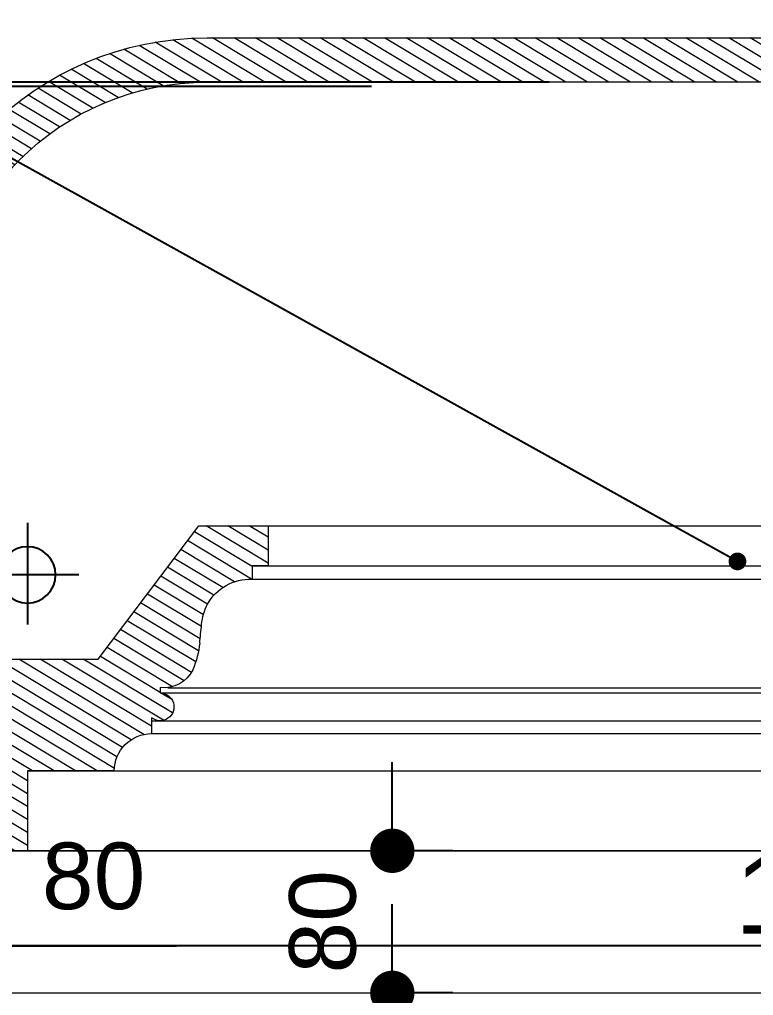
# Model space of a CAD drawing. Header units: inches. Extents: x 230831 to 416194, y 441295 to 526666.
# Drawn here: x 257379 to 257792, y 452336 to 452886 of the extents above; entities that cross this region are included whole.
import ezdxf

# ---------------------------------------------------------------- set-up
doc = ezdxf.new("R2010")
doc.units = ezdxf.units.IN
doc.header["$MEASUREMENT"] = 0
for name, color, linetype in [('A-DIMESNION-1', 7, 'Continuous'), ('CQ Grg Gypsum', 41, 'Continuous'), ('CQ section wall', 3, 'Continuous'), ('CQ SPOT DETAIL DIMENSION', 9, 'Continuous'), ('CQ_callout', 34, 'Continuous'), ('LIGHT', 130, 'Continuous'), ('xref grd floor$2$CQ Wall hatch_CHB', 8, 'Continuous')]:
    doc.layers.add(name, color=color, linetype=linetype)
for name, color, linetype, lineweight in [('CQ gypsum 2', 42, 'Continuous', 0), ('CQ Gypsum Hatch', 8, 'Continuous', 20), ('GRC', 41, 'Continuous', 0)]:
    doc.layers.add(name, color=color, linetype=linetype, lineweight=lineweight)
doc.styles.get("Standard").update_dxf_attribs({"font": 'arial.ttf'})
doc.dimstyles.new('chester 25', dxfattribs={"dimscale": 0.25, "dimtxt": 150, "dimasz": 100, "dimexe": 10, "dimexo": 20, "dimgap": 80, "dimtad": 1, "dimdec": 0, "dimzin": 0, "dimdsep": 46, "dimtxsty": 'Standard', "dimblk": 'DOT', "dimcen": 50, "dimclrd": 1, "dimclre": 1, "dimclrt": 3, "dimadec": 0, "dimazin": 0, "dimtfac": 1, "dimtdec": 0, "dimtofl": 0, "dimtmove": 0, "dimatfit": 3, "dimfxl": 1, "dimtolj": 1, "dimtzin": 0, "dimlwd": -1, "dimarcsym": 0})
doc.dimstyles.new('CQ Anno', dxfattribs={"dimscale": 40, "dimtxt": 2.2, "dimasz": 200, "dimexe": 1, "dimexo": 0.5, "dimgap": 0.5, "dimtad": 1, "dimrnd": 1, "dimdsep": 46, "dimtxsty": 'Standard', "dimblk": 'DOTSMALL', "dimcen": 0.0025, "dimdle": 0.5, "dimclrd": 8, "dimclre": 8, "dimclrt": 53, "dimazin": 2, "dimtfac": 1, "dimtix": 1, "dimtmove": 1, "dimatfit": 0, "dimfxl": 50, "dimtolj": 1, "dimtzin": 0, "dimlwd": -1, "dimarcsym": 1})
doc.dimstyles.get("Standard").update_dxf_attribs({"dimtxt": 0.18, "dimasz": 0.18, "dimexe": 0.18, "dimexo": 0.0625, "dimgap": 0.09, "dimtad": 0, "dimtih": 1, "dimtoh": 1, "dimdec": 4, "dimzin": 0, "dimdsep": 46, "dimtxsty": 'Standard', "dimcen": 0.09, "dimadec": 0, "dimazin": 0, "dimtfac": 1, "dimtdec": 4, "dimtofl": 0, "dimtmove": 0, "dimatfit": 3, "dimfxl": 1, "dimtolj": 1, "dimtzin": 0, "dimarcsym": 0})

# ---------------------------------------------------------------- blocks, each defined once
blk = doc.blocks.new('section c and d')
at = {"layer": 'xref grd floor$2$CQ Wall hatch_CHB', "extrusion": (-2.772420434295382e-08, -3.397086406510971e-09, 0.9999999999999997)}
h = blk.add_hatch(dxfattribs=at)
h.set_pattern_fill('AR-CONC', color=256, scale=10, angle=-13.97142328298568, style=0)
h.set_pattern_definition([(36.02857671701432, (-139.3556818018742, 1.243151257490035e-12), (68.08902030313811, -23.40695012282138), [7.5, -82.5]), (341.0285767170143, (-139.3556818018742, 1.243151257490035e-12), (4.696115536243854, 76.34393155101377), [6, -66]), (86.48002117701432, (-133.6815968482897, -1.95057909910514), (72.78513543292053, 52.93698073081792), [6.374019199999999, -70.1142112]), (32.21277671701431, (-134.5269233425438, 19.40832532037465), (99.57057156855136, -41.82951326026698), [11.25, -123.75]), (82.66421220701432, (-126.2293796823606, 15.92253007405553), (114.2200327004979, 71.963769638355), [9.5610342, -105.171376]), (337.2127407070143, (-134.5269233425438, 19.40832532037465), (114.2200326282029, 71.96376960434766), [9, -99.0000001]), (7.028576717014317, (-126.0299502971898, 12.14186476061622), (48.20408439676903, -53.482391937558), [7.5, -82.5]), (312.0285767170143, (-126.0299502971898, 12.14186476061622), (41.11958765836167, 64.49518506525843), [6, -66]), (57.48002145701431, (-122.0129432920685, 7.684998795660059), (89.32367130771905, 11.0127931513372), [6.374019000000001, -70.1142112]), (23.52857671701431, (-139.3556818018742, 1.243151257490035e-12), (9.217332202968066, 32.01097604041664), [0, -65.19999999999999, 0, -67, 0, -66.25]), (353.5285767170143, (-139.3556818018742, 1.243151257490035e-12), (35.05129027384105, 31.92285780031193), [0, -38.2, 0, -63.7, 0, -25.25]), (313.5285767170143, (-160.9959645340905, 5.384065682154374), (51.25843738430945, -15.07725946313946), [0, -25, 0, -78, 0, -103.5]), (303.5285767170143, (-170.7001271942772, 7.798444911819455), (59.01024838598841, -4.365975426402727), [0, -32.5, 0, -51.8, 0, -73.5])])
h.paths.add_polyline_path([(248875.6379114118, 453817.1762365347), (248875.6379114118, 453567.1762365347), (245808.1390208977, 453567.1762365347), (245808.1390208977, 453817.1762365347)])
h.paths.add_polyline_path([(248875.6379114117, 449317.1762365347), (248875.6379114118, 449117.1762365347), (245808.1390208977, 449117.1762365347), (245808.1390208977, 449317.1762365347)])
blk = doc.blocks.new('gf-19 section ceiling c and d')
at = {"layer": 'CQ Gypsum Hatch'}
h = blk.add_hatch(dxfattribs=at)
h.set_pattern_fill('ANSI31', color=256, scale=50, angle=166.0285767170143, style=0)
h.set_pattern_definition([(211.0285767170143, (40770.3055148228, 22438.25428829005), (3.221659560689484, -5.355689467754646), [])])
h.paths.add_polyline_path([(290580.2555056186, 477757.3129620503), (290560.2553744273, 477757.3129620503), (290560.2553744273, 477712.313894068), (290580.2555056186, 477712.313894068)])
h.paths.add_polyline_path([(292014.2551291987, 477757.3130545883), (291994.2549980073, 477757.3130545883), (291994.2549980073, 477712.313986606), (292014.2551291987, 477712.313986606)])
edge = h.paths.add_edge_path()
edge.add_arc((291752.7471168555, 477995.3529881806), 175, 0, 90)
edge.add_line((291752.8011449613, 478170.3529798404), (290821.7400454096, 478170.3521139577))
edge.add_line((291927.747123278, 477757.3138323158), (291927.7471168555, 477995.3529881805))
edge.add_arc((290821.7630173567, 477995.3521154653), 175, 90, 180)
edge.add_line((291994.2551219355, 477757.3138347645), (291927.747123278, 477757.3138323158))
edge.add_line((290646.7630173565, 477995.3521154653), (290646.763010934, 477757.3129596008))
edge.add_line((291994.2551313417, 477732.3138178333), (291994.2551219355, 477757.3138347645))
edge.add_line((290646.763010934, 477757.3129596008), (290580.2550122765, 477757.3129620494))
edge.add_line((291974.2551699805, 477732.3138178333), (291994.2551313417, 477732.3138178333))
edge.add_line((290580.2550122765, 477757.3129620494), (290580.2550028701, 477732.3129451182))
edge.add_line((291974.2551814603, 477712.3138063534), (291974.2551699805, 477732.3138178333))
edge.add_line((290580.2550028701, 477732.3129451182), (290600.2549642314, 477732.3129451182))
edge.add_line((291854.2471168548, 477712.3137449707), (291974.2551814603, 477712.3138063534))
edge.add_line((290600.2549642314, 477732.3129451182), (290600.2549527514, 477712.3129336383))
edge.add_line((291854.2471168548, 477757.3128866703), (291854.2471168548, 477712.3137449707))
edge.add_line((290600.2549527514, 477712.3129336383), (290720.263017357, 477712.3128722555))
edge.add_line((291805.2471168548, 477757.3128866703), (291854.2471168548, 477757.3128866703))
edge.add_line((290720.263017357, 477712.3128722555), (290720.2630173571, 477757.3120139552))
edge.add_arc((291784.2471168549, 477757.3128866702), 21, 0, 90)
edge.add_line((290720.2630173571, 477757.3120139552), (290769.2630173571, 477757.3120139552))
edge.add_line((291784.2471168548, 477787.3128866702), (291784.2471168548, 477778.3128866703))
edge.add_arc((290790.2630173573, 477757.3120139551), 21, 90, 180)
edge.add_arc((291779.3952927669, 477793.4196155958), 7.799508648182383, 90, 308.4673023821645)
edge.add_line((290790.2630173571, 477778.3120139552), (290790.2630173571, 477787.3120139551))
edge.add_line((291779.3952927667, 477804.2191242441), (291779.3952927667, 477801.2191242441))
edge.add_arc((290795.1148414453, 477793.4187428809), 7.799508648181451, 231.5326976178355, 450)
edge.add_arc((291777.2430252191, 477822.1859743472), 18.09530210375607, 205.7714928755903, 276.8309702002142)
edge.add_line((290795.1148414451, 477801.218251529), (290795.1148414451, 477804.2182515291))
edge.add_arc((291810.2235897614, 477835.0775454859), 53.47024035375843, 186.1635720925549, 202.8448179763401)
edge.add_arc((290797.2671089932, 477822.1851016322), 18.09530210375609, 263.1690297997858, 334.2285071244098)
edge.add_arc((291424.7263009643, 477801.7131326919), 333.4821786609713, 4.751447810051713, 6.568657365061795)
edge.add_arc((290764.286544451, 477835.0766727708), 53.4702403537582, 337.1551820236599, 353.8364279007361)
edge.add_arc((291720.3174680364, 477835.7764859581), 35.93479784867265, 6.527251482222313, 25.39668080517357)
edge.add_arc((291149.783833248, 477801.7122599771), 333.4821786609695, 173.4313426349382, 175.2485521899483)
edge.add_arc((291728.4574426022, 477837.4168631438), 27.95025194104338, 29.51902534285031, 91.82174081811998)
edge.add_arc((290854.1926661761, 477835.7756132432), 35.93479784867079, 154.6033191948264, 173.4727485177777)
edge.add_line((291727.5689035773, 477872.8529881787), (291727.5689035773, 477865.3529881787))
edge.add_arc((290846.0526916102, 477837.4159904285), 27.9502519410429, 88.17825918188002, 150.4809746571497)
edge.add_line((291718.5689035773, 477872.8529881785), (291727.5689035773, 477872.8529881787))
edge.add_line((290846.9412306349, 477865.3521154635), (290846.9412306349, 477872.8521154635))
edge.add_line((291718.5689035773, 477895.3529881802), (291718.5689035773, 477872.8529881785))
edge.add_line((290846.9412306349, 477872.8521154635), (290855.9412306349, 477872.8521154635))
edge.add_line((291757.6407549444, 477895.3529881787), (291718.5689035773, 477895.3529881802))
edge.add_line((290855.9412306349, 477872.8521154635), (290855.9412306349, 477895.3521154653))
edge.add_line((291814.2471168549, 477820.3529881787), (291757.6407549444, 477895.3529881787))
edge.add_line((290855.9412306349, 477895.3521154653), (290816.8693792678, 477895.3521154635))
edge.add_line((291902.7471168553, 477820.3529881787), (291814.2471168549, 477820.3529881787))
edge.add_line((290816.8693792678, 477895.3521154635), (290760.2630173571, 477820.3521154636))
edge.add_line((291902.7471168555, 477995.3529881805), (291902.7471168553, 477820.3529881787))
edge.add_line((290760.2630173571, 477820.3521154636), (290671.7630173566, 477820.3521154636))
edge.add_arc((291752.7471168555, 477995.3529881806), 150, 0, 90)
edge.add_line((290671.7630173566, 477820.3521154636), (290671.7630173566, 477995.3521154653))
edge.add_arc((290821.7630173567, 477995.3521154653), 150, 90, 180)
edge.add_line((290821.7149702583, 478145.3521077702), (291753.0815824123, 478145.3526152893))
at = {"layer": 'GRC', "extrusion": (2.772420434295381e-08, -3.397086406510972e-09, 0.9999999999999997)}
for p, q in [((291752.7996836976, 478170.3529798395, 0.001440178731027683), (290821.738584146, 478170.3521139569, -9.153042794110317e-05)), ((290821.7135089946, 478145.3521077694, -9.161535338886285e-05), (291753.0801211486, 478145.3526152885, 0.00144008602772391)), ((291757.6392936807, 477895.3529881779, 0.001439110357958101), (291718.5674423136, 477895.3529881794, 0.001440193593949468)), ((291718.5674423136, 477895.3529881794, 0.001440193593949468), (291718.5674423136, 477872.8529881777, 0.001440117159505316)), ((291814.2456555912, 477820.3529881779, 0.001437286210132899), (291757.6392936807, 477895.3529881779, 0.001439110357958101)), ((291718.5674423136, 477872.8529881777, 0.001440117159505316), (291727.5674423136, 477872.8529881779, 0.001439867641666228)), ((291727.5674423136, 477872.8529881779, 0.001439867641666228), (291727.5674423136, 477865.3529881779, 0.001439842163518178)), ((291902.7456555917, 477820.3529881779, 0.001434832618048535), (291814.2456555912, 477820.3529881779, 0.001437286210132899)), ((291779.3938315031, 477804.2191242433, 0.001438197641095789), (291779.3938315031, 477801.2191242433, 0.001438187449836568)), ((291784.2456555911, 477787.3128866694, 0.001438005696183489), (291784.2456555911, 477778.3128866695, 0.001437975122405832)), ((291805.2456555911, 477757.3128866695, 0.001437321575300094), (291854.2456555911, 477757.3128866695, 0.001435963089287287)), ((291854.2456555911, 477757.3128866695, 0.001435963089287287), (291854.2456555911, 477712.3137449698, 0.001435810223314713)), ((291854.2456555911, 477712.3137449698, 0.001435810223314713), (291974.2537201966, 477712.3138063526, 0.001432483095417309))]:
    blk.add_line(p, q, dxfattribs=at)
for centre, radius, start, end in [((291752.7456555917, 477995.3529881798, 0.007904406960983018), 175, 1.789432924479918e-26, 90), ((291752.7456555917, 477995.3529881798, 0.007904406960983018), 150, 1.789432924479918e-26, 90), ((291728.4559813383, 477837.416863143, 0.007904406960983023), 27.95025194104338, 29.51902534285877, 91.82174081811962), ((291720.3160067725, 477835.7764859573, 0.007904406960983022), 35.93479784867265, 6.527251482234734, 25.39668080518229), ((291424.7248397004, 477801.7131326911, 0.007904406960983022), 333.4821786609713, 4.751447810049064, 6.568657365051664), ((291810.2221284975, 477835.0775454851, 0.00790440696098302), 53.47024035375843, 186.1635720925555, 202.8448179763454), ((291777.2415639553, 477822.1859743464, 0.007904406960983023), 18.09530210375607, 205.7714928755947, 276.8309702001887), ((291779.3938315031, 477793.419615595, 0.007904406960983027), 7.799508648182382, 90, 308.4673023821691), ((291784.2456555911, 477757.3128866694, 0.007904406960983029), 21, 1.789432924479918e-26, 90)]:
    blk.add_arc(centre, radius, start, end, dxfattribs=at)
at = {"layer": 'LIGHT', "extrusion": (2.772420434295381e-08, -3.397086406510972e-09, 0.9999999999999997), "elevation": 0.007904850038929923}
for points in [[(291854.224740409, 477897.0164768776), (291854.224740409, 477839.8496676498)], [(291825.2559763678, 477867.7682798344), (291881.5554386094, 477867.7682798344)]]:
    blk.add_lwpolyline(points, dxfattribs=at)
at = {"layer": 'LIGHT', "extrusion": (2.772420434295381e-08, -3.397086406510972e-09, 0.9999999999999997)}
blk.add_circle((291854.224740409, 477867.7682798344, 0.007904850038929923), 15.87653305614367, dxfattribs=at)
blk = doc.blocks.new('_Dot')
at = {"color": 0, "linetype": 'ByBlock', "lineweight": -2}
blk.add_line((-0.5, 0), (-1, 0), dxfattribs=at)
at = {"color": 0, "linetype": 'ByBlock', "const_width": 0.5}
blk.add_lwpolyline([(-0.25, 0, 1), (0.25, 0, 1)], format="xyb", close=True, dxfattribs=at)
blk = doc.blocks.new('*D244')
at = {"layer": 'CQ SPOT DETAIL DIMENSION', "color": 1, "lineweight": -2, "ltscale": 0.05, "transparency": 16777216}
for p, q in [((257677.2066032069, 452850.2377514791), (254885.0639450602, 452850.2377514791)), ((256509.0231574691, 449417.1762365349), (254885.0639450602, 449417.1762365349))]:
    blk.add_line(p, q, dxfattribs=at)
at = {"layer": 'CQ SPOT DETAIL DIMENSION', "color": 1, "ltscale": 0.05, "transparency": 16777216}
blk.add_line((254887.5639450602, 452825.2377514791), (254887.5639450602, 449442.1762365349), dxfattribs=at)
at = {"layer": 'Defpoints', "color": 0, "linetype": 'Continuous', "ltscale": 0.05, "transparency": 16777216}
for p in [(257682.2066032069, 452850.2377514791), (254887.5639450602, 449417.1762365349), (256514.0231574692, 449417.176236535, -2.213903546725328e-07)]:
    blk.add_point(p, dxfattribs=at)
at = {"layer": 'CQ SPOT DETAIL DIMENSION', "color": 1, "linetype": 'Continuous', "ltscale": 0.05, "transparency": 16777216, "xscale": 25, "yscale": 25, "zscale": 25}
for p, rotation in [((254887.5639450602, 452850.2377514791), 90), ((254887.5639450602, 449417.1762365349), 270)]:
    blk.add_blockref('_Dot', p, dxfattribs=dict(at, rotation=rotation))
at = {"layer": 'CQ SPOT DETAIL DIMENSION', "color": 3, "linetype": 'Continuous', "ltscale": 0.05, "transparency": 16777216, "insert": (254848.4046681162, 451133.7069940071), "char_height": 37.5, "attachment_point": 5, "rotation": 90.00000000000001}
blk.add_mtext('\\A1;3433', dxfattribs=at)
blk = doc.blocks.new('*D243')
at = {"layer": 'CQ SPOT DETAIL DIMENSION', "color": 1, "lineweight": -2, "ltscale": 0.05, "transparency": 16777216}
for p, q in [((257577.1028333073, 452847.857193333), (255062.8854971106, 452847.857193333)), ((257342.0833507341, 452417.1762363843), (255062.8854971106, 452417.1762363843))]:
    blk.add_line(p, q, dxfattribs=at)
at = {"layer": 'CQ SPOT DETAIL DIMENSION', "color": 1, "ltscale": 0.05, "transparency": 16777216}
blk.add_line((255065.3854971106, 452822.857193333), (255065.3854971106, 452442.1762363843), dxfattribs=at)
at = {"layer": 'Defpoints', "color": 0, "linetype": 'Continuous', "ltscale": 0.05, "transparency": 16777216}
for p in [(257582.1028333073, 452847.857193333, 0.001049124235873224), (255065.3854971106, 452417.1762363843), (257347.0833507341, 452417.1762363843, 0.00106121726016108)]:
    blk.add_point(p, dxfattribs=at)
at = {"layer": 'CQ SPOT DETAIL DIMENSION', "color": 1, "linetype": 'Continuous', "ltscale": 0.05, "transparency": 16777216, "xscale": 25, "yscale": 25, "zscale": 25}
for p, rotation in [((255065.3854971106, 452847.857193333), 90), ((255065.3854971106, 452417.1762363843), 270)]:
    blk.add_blockref('_Dot', p, dxfattribs=dict(at, rotation=rotation))
at = {"layer": 'CQ SPOT DETAIL DIMENSION', "color": 3, "linetype": 'Continuous', "ltscale": 0.05, "transparency": 16777216, "insert": (255026.2262201666, 452632.5167148585), "char_height": 37.5, "attachment_point": 5, "rotation": 90}
blk.add_mtext('\\A1;431', dxfattribs=at)
blk = doc.blocks.new('_DotSmall')
at = {"color": 0, "linetype": 'ByBlock', "const_width": 0.5}
blk.add_lwpolyline([(-0.0625, 0, 1), (0.0625, 0, 1)], format="xyb", close=True, dxfattribs=at)
blk = doc.blocks.new('*D233')
at = {"layer": 'A-DIMESNION-1', "color": 8, "lineweight": -2, "ltscale": 0.05, "transparency": 16777216}
for p, q in [((257323.6001513314, 452357.13529534), (257323.6001513314, 452403.6416092451)), ((258377.3138380944, 452357.13529534), (258377.3138380944, 452403.6416092451))]:
    blk.add_line(p, q, dxfattribs=at)
at = {"layer": 'A-DIMESNION-1', "color": 8, "ltscale": 0.05, "transparency": 16777216}
blk.add_line((258387.3138380944, 452363.6416092451), (257313.6001513314, 452363.6416092451), dxfattribs=at)
at = {"layer": 'Defpoints', "color": 0, "linetype": 'Continuous', "ltscale": 0.05, "transparency": 16777216}
for p in [(257323.6001513314, 452363.6416092451), (257323.6001513314, 452337.13529534, 0.0002807236906379597), (258377.3138380944, 452337.13529534, 0.0002807236906379597)]:
    blk.add_point(p, dxfattribs=at)
at = {"layer": 'A-DIMESNION-1', "color": 8, "linetype": 'Continuous', "ltscale": 0.05, "transparency": 16777216, "xscale": 20, "yscale": 20, "zscale": 20, "rotation": 180}
blk.add_blockref('_DotSmall', (257323.6001513314, 452363.6416092451), dxfattribs=at)
at = {"layer": 'A-DIMESNION-1', "color": 8, "linetype": 'Continuous', "ltscale": 0.05, "transparency": 16777216, "xscale": 20, "yscale": 20, "zscale": 20}
blk.add_blockref('_DotSmall', (258377.3138380944, 452363.6416092451), dxfattribs=at)
at = {"layer": 'A-DIMESNION-1', "color": 53, "linetype": 'Continuous', "ltscale": 0.05, "transparency": 16777216, "insert": (257850.4569947129, 452392.1068207048), "char_height": 44, "attachment_point": 5}
blk.add_mtext('\\A1;1054', dxfattribs=at)
blk = doc.blocks.new('*D232')
at = {"layer": 'A-DIMESNION-1', "color": 1, "lineweight": -2, "ltscale": 0.05, "transparency": 16777216}
for p, q in [((257243.2160739304, 452342.1746522048), (257243.2160739304, 452366.1416092451)), ((257323.6001513314, 452360.1746522048), (257323.6001513314, 452366.1416092451))]:
    blk.add_line(p, q, dxfattribs=at)
at = {"layer": 'A-DIMESNION-1', "color": 1, "ltscale": 0.05, "transparency": 16777216}
for p, q in [((257218.2160739304, 452363.6416092451), (257193.2160739304, 452363.6416092451)), ((257348.6001513314, 452363.6416092451), (257467.241010813, 452363.6416092451))]:
    blk.add_line(p, q, dxfattribs=at)
at = {"layer": 'Defpoints', "color": 0, "linetype": 'Continuous', "ltscale": 0.05, "transparency": 16777216}
for p in [(257323.6001513314, 452363.6416092451), (257323.6001513314, 452355.1746522048), (257243.2160739304, 452337.1746522048, 0.0005973627176681161)]:
    blk.add_point(p, dxfattribs=at)
at = {"layer": 'A-DIMESNION-1', "color": 1, "linetype": 'Continuous', "ltscale": 0.05, "transparency": 16777216, "xscale": 25, "yscale": 25, "zscale": 25}
blk.add_blockref('_Dot', (257243.2160739304, 452363.6416092451), dxfattribs=at)
at = {"layer": 'A-DIMESNION-1', "color": 1, "linetype": 'Continuous', "ltscale": 0.05, "transparency": 16777216, "xscale": 25, "yscale": 25, "zscale": 25, "rotation": 180}
blk.add_blockref('_Dot', (257323.6001513314, 452363.6416092451), dxfattribs=at)
at = {"layer": 'A-DIMESNION-1', "color": 3, "linetype": 'Continuous', "ltscale": 0.05, "transparency": 16777216, "insert": (257420.4205810722, 452402.7880962847), "char_height": 37.5, "attachment_point": 5}
blk.add_mtext('\\A1;80', dxfattribs=at)
blk = doc.blocks.new('*D563')
at = {"layer": 'A-DIMESNION-1', "color": 1, "ltscale": 0.05, "transparency": 16777216}
for p, q in [((257588.8366825024, 452362.13529534), (257588.8366825024, 452387.13529534)), ((257588.8366825024, 452246.9357929103), (257588.8366825024, 452221.9357929103))]:
    blk.add_line(p, q, dxfattribs=at)
at = {"layer": 'A-DIMESNION-1', "color": 1, "lineweight": -2, "ltscale": 0.05, "transparency": 16777216}
for p, q in [((257622.983169542, 452337.13529534), (257586.3366825024, 452337.13529534)), ((257622.983169542, 452271.9357929103), (257586.3366825024, 452271.9357929103))]:
    blk.add_line(p, q, dxfattribs=at)
at = {"layer": 'Defpoints', "color": 0, "linetype": 'Continuous', "ltscale": 0.05, "transparency": 16777216}
for p in [(257588.8366825024, 452337.13529534), (257627.983169542, 452337.13529534, 0.0002807236906379597), (257627.983169542, 452271.9357929103)]:
    blk.add_point(p, dxfattribs=at)
at = {"layer": 'A-DIMESNION-1', "color": 1, "linetype": 'Continuous', "ltscale": 0.05, "transparency": 16777216, "xscale": 25, "yscale": 25, "zscale": 25}
for p, rotation in [((257588.8366825024, 452337.13529534), 270), ((257588.8366825024, 452271.9357929103), 90)]:
    blk.add_blockref('_Dot', p, dxfattribs=dict(at, rotation=rotation))
at = {"layer": 'A-DIMESNION-1', "color": 3, "linetype": 'Continuous', "ltscale": 0.05, "transparency": 16777216, "insert": (257549.6901954628, 452304.5355441252), "char_height": 37.5, "attachment_point": 5, "rotation": 90}
blk.add_mtext('\\A1;65', dxfattribs=at)
blk = doc.blocks.new('*D564')
at = {"layer": 'A-DIMESNION-1', "color": 1, "ltscale": 0.05, "transparency": 16777216}
for p, q in [((257588.8366825024, 452442.1756109033), (257588.8366825024, 452467.1756109033)), ((257588.8366825024, 452312.13529534), (257588.8366825024, 452287.13529534))]:
    blk.add_line(p, q, dxfattribs=at)
at = {"layer": 'A-DIMESNION-1', "color": 1, "lineweight": -2, "ltscale": 0.05, "transparency": 16777216}
for p, q in [((257622.983169542, 452417.1756109033), (257586.3366825024, 452417.1756109033)), ((257622.983169542, 452337.13529534), (257586.3366825024, 452337.13529534))]:
    blk.add_line(p, q, dxfattribs=at)
at = {"layer": 'Defpoints', "color": 0, "linetype": 'Continuous', "ltscale": 0.05, "transparency": 16777216}
for p in [(257588.8366825024, 452417.1756109033), (257627.983169542, 452417.1756109033, -0.0002077084991537184), (257627.983169542, 452337.13529534)]:
    blk.add_point(p, dxfattribs=at)
at = {"layer": 'A-DIMESNION-1', "color": 1, "linetype": 'Continuous', "ltscale": 0.05, "transparency": 16777216, "xscale": 25, "yscale": 25, "zscale": 25}
for p, rotation in [((257588.8366825024, 452417.1756109033), 270), ((257588.8366825024, 452337.13529534), 90)]:
    blk.add_blockref('_Dot', p, dxfattribs=dict(at, rotation=rotation))
at = {"layer": 'A-DIMESNION-1', "color": 3, "linetype": 'Continuous', "ltscale": 0.05, "transparency": 16777216, "insert": (257549.6901954628, 452377.1554531218), "char_height": 37.5, "attachment_point": 5, "rotation": 90}
blk.add_mtext('\\A1;80', dxfattribs=at)

msp = doc.modelspace()

# ---------------------------------------------------------------- linework, layer by layer
at = {"layer": 'CQ gypsum 2', "extrusion": (-2.772420434295382e-08, -3.397086406510971e-09, 0.9999999999999997)}
for p, q in [((257518.7798999511, 452600.2144900755, 0.0003024077792592113), (258420.4794884532, 452600.2143727287, 0.0003280970030502043)), ((257509.7798999511, 452577.7144700214, 0.0003023130217747964), (258381.4075728935, 452577.7144700214, 0.0003258730133627538)), ((257507.9767720041, 452570.2144897916, 0.00030200801796151), (258392.187166657, 452570.2143776518, 0.0003271817359247584)), ((257462.2509900382, 452509.080622742, 0.0003005509558191784), (258437.9300915155, 452509.0805142536, 0.000328239090038989)), ((257458.0682112149, 452506.080623116, 0.0003004225993235435), (258442.1987299028, 452506.0805142693, 0.0003283471509607874)), ((257453.1016866736, 452490.481606369, 0.0003002286837463023), (258447.0857861711, 452490.4814964324, 0.0003284328292188167)), ((257452.9134553445, 452483.1743853738, 0.0003002028640259041), (258447.1435922132, 452483.1742767113, 0.0003284063359254102)), ((257383.1016866736, 452462.1743896272, 0.0002981710280524461), (258517.0857861711, 452462.174271729, 0.0003303033981989013))]:
    msp.add_line(p, q, dxfattribs=at)
at = {"layer": 'CQ gypsum 2'}
msp.add_line((258517.08576188, 452417.1756109033, 0.0003290892201699618), (257383.1016866736, 452417.1756109033, 0.0003605280263926326), dxfattribs=at)
at = {"layer": 'CQ gypsum 2', "elevation": 0.0002807236906379597}
for points in [[(257243.5149526526, 452417.2204940189), (259232.0883899175, 452417.2204940189), (259232.0883899175, 449567.0558002554), (257243.5149526526, 449567.0558002554)], [(257323.5226770361, 452337.2127696353), (258377.3913123896, 452337.2127696353), (258377.3913123896, 449647.0635246391), (257323.5226770361, 449647.0635246391)]]:
    msp.add_lwpolyline(points, close=True, dxfattribs=at)

# ---------------------------------------------------------------- block references
at = {"layer": 'CQ Grg Gypsum', "xscale": -1}
msp.add_blockref('gf-19 section ceiling c and d', (549237.3473422646, -25295.1376576827, 0.00041877323878575), dxfattribs=at)
at = {"layer": 'CQ section wall'}
msp.add_blockref('section c and d', (10643.94936901977, 0, 0.0002905160519317026), dxfattribs=at)

# ---------------------------------------------------------------- dimensions: what is measured, and where the dimension line sits
at = {"layer": 'A-DIMESNION-1', "color": 64, "linetype": 'Continuous', "ltscale": 0.05}
for base, p1, p2, picture, middle in [((257588.8366825024, 452417.1756109033, 0.0005614473812759193), (257627.983169542, 452337.13529534, 0.0005614473812759193), (257627.983169542, 452417.1756109033, 0.0003537388821222009), '*D564', (257588.8366825023, 452377.1554531218, 0.0005614473812759193)), ((257588.8366825024, 452337.13529534, 0.0002807236906379597), (257627.983169542, 452271.9357929103, 0.0002807236906379597), (257627.983169542, 452337.13529534, 0.0005614473812759193), '*D563', (257588.8366825023, 452304.5355441252, 0.0002807236906379597))]:
    dim = msp.add_linear_dim(base=base, p1=p1, p2=p2, angle=90, dimstyle='chester 25', dxfattribs=at)
    dim.commit()
    dim.dimension.update_dxf_attribs({"geometry": picture, "text_midpoint": middle, "dimtype": 160})
dim = msp.add_linear_dim(base=(257323.6001513314, 452363.6416092451), p1=(257243.2160739304, 452337.1746522048, 0.0005973627176681161), p2=(257323.6001513314, 452355.1746522048), dimstyle='chester 25', dxfattribs=at)
dim.commit()
dim.dimension.update_dxf_attribs({"geometry": '*D232', "text_midpoint": (257420.4205810722, 452402.7880962847)})
dim = msp.add_linear_dim(base=(257323.6001513314, 452363.6416092451), p1=(258377.3138380944, 452337.13529534, 0.0002807236906379597), p2=(257323.6001513314, 452337.13529534, 0.0002807236906379597), dimstyle='CQ Anno', override={"dimscale": 0, "dimasz": 1, "dimexe": 2, "dimexo": 1, "dimgap": 0.3, "dimcen": 0.005}, dxfattribs=at)
dim.commit()
dim.dimension.update_dxf_attribs({"geometry": '*D233', "text_midpoint": (257850.4569947129, 452392.1068207048)})
at = {"layer": 'CQ SPOT DETAIL DIMENSION', "color": 64, "linetype": 'Continuous', "ltscale": 0.05}
for base, p1, p2, picture, middle in [((254887.5639450602, 449417.1762365349, 0.0005979594386348804), (257682.2066032069, 452850.2377514791, 0.0005979594386348804), (256514.0231574691, 449417.1762365348, 0.0005977380482802079), '*D244', (254848.4046681162, 451133.7069940071, 0.0005979594386348804)), ((255065.3854971106, 452417.1762363843, -0.0004309878808544896), (257582.1028333071, 452847.8571933327, 0.0006181363550187344), (257347.0833507339, 452417.1762363841, 0.0006302293793065903), '*D243', (255026.2262201666, 452632.5167148585, -0.0004309878808544896))]:
    dim = msp.add_linear_dim(base=base, p1=p1, p2=p2, angle=90, dimstyle='chester 25', dxfattribs=at)
    dim.commit()
    dim.dimension.update_dxf_attribs({"geometry": picture, "text_midpoint": middle})

# ---------------------------------------------------------------- leaders
at = {"layer": 'CQ_callout'}
for points in [[(257899.4191653417, 452850.2154213122, 0.0003581055442671624), (256939.3103764134, 453349.3356748924, 0.0003581055442671624), (256248.6091795172, 453349.3356748925, 0.0003581055442671624)], [(257783.424696878, 452580.2153500454, 0.0003581055442671624), (256731.4071574171, 453163.5891823588, 0.0003581055442671624), (256242.947108983, 453163.5891823589, 0.0003581055442671624)]]:
    msp.add_leader(points, dimstyle='Standard', override={"dimasz": 10, "dimldrblk": 'Dot', "dimfxl": 0.1, "dimarcsym": 2}, dxfattribs=at)

doc.saveas('drawing.dxf')
